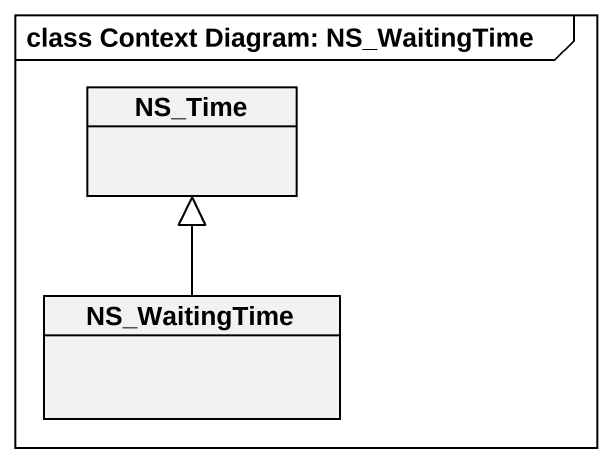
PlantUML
@startuml
mainframe class Context Diagram: NS_WaitingTime
hide circle
hide empty members
class NS_Time
class NS_WaitingTime
NS_WaitingTime -up-|> NS_Time
@enduml
